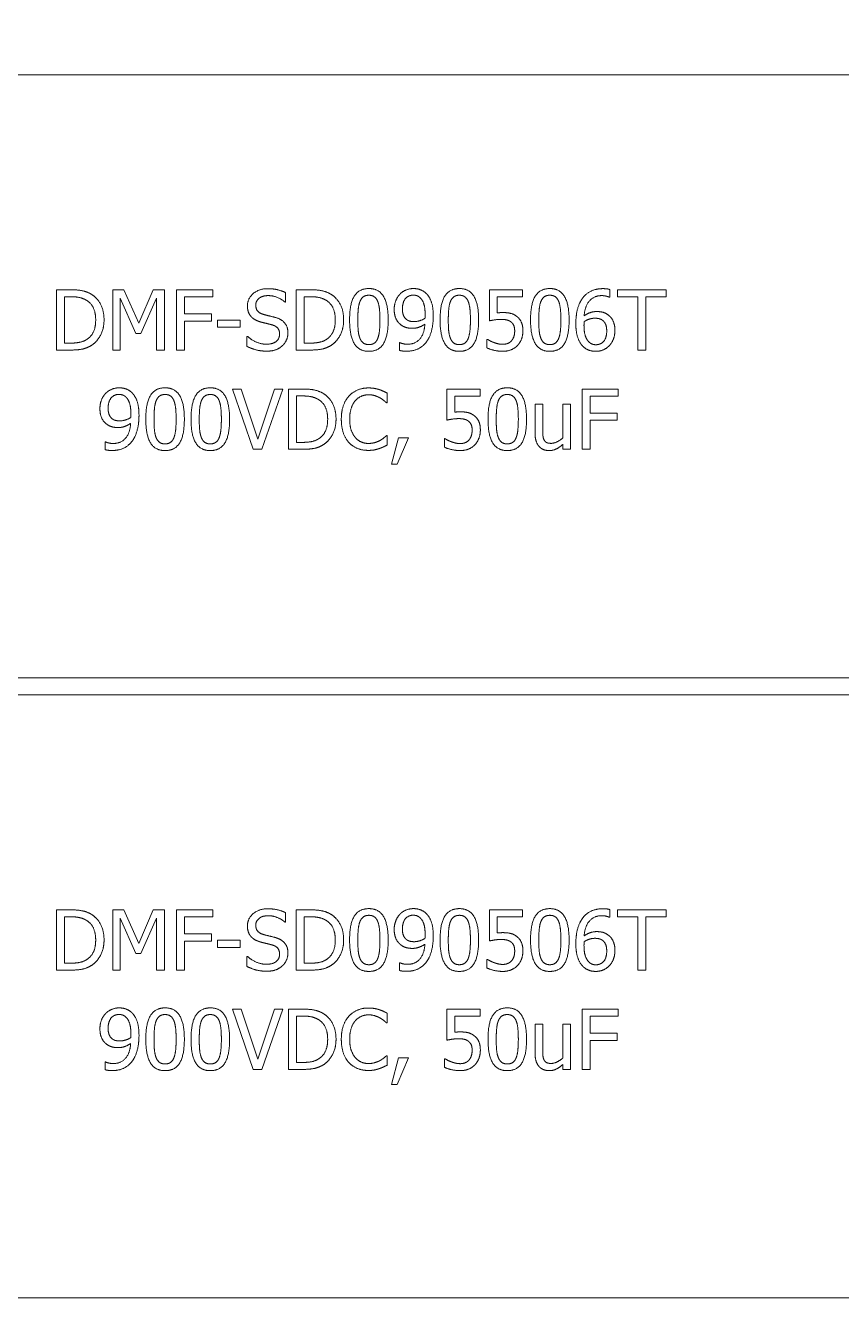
# Model space of a CAD drawing. Header units: millimetres. Extents: x 0 to 8410, y 0 to 5940.
# Drawn here: x 3382.9 to 3430.3, y 3984.4 to 4058.8 of the extents above; entities that cross this region are included whole.
import ezdxf

# ---------------------------------------------------------------- set-up
doc = ezdxf.new("R2010")
doc.units = ezdxf.units.MM
doc.header["$LTSCALE"] = 10
doc.layers.add('가시적인 것(ISO)', color=3, linetype='Continuous', lineweight=5, true_color=0x00ff00)
doc.layers.add('해치(ISO)', color=7, linetype='Continuous', lineweight=5)

msp = doc.modelspace()

# ---------------------------------------------------------------- hatches: boundary and pattern name
at = {"layer": '해치(ISO)'}
h = msp.add_hatch(dxfattribs=at)
h.set_pattern_fill('ANSI31', color=256, scale=254, angle=14.99998, style=0)
h.set_pattern_definition([(60, (0, 0), (-27.4963, 15.87501), [])])
edge = h.paths.add_edge_path()
edge.add_line((3209.291, 3686.734), (3249.291, 3686.734))
edge.add_line((3249.291, 3686.734), (3249.291, 3688.734))
edge.add_ellipse((3246.291, 3688.734), major_axis=(3, 0), ratio=1, start_angle=0, end_angle=90)
edge.add_line((3246.291, 3691.734), (3218.791, 3691.734))
edge.add_ellipse((3218.791, 3696.234), major_axis=(0, -4.5), ratio=1, start_angle=270, end_angle=360, ccw=False)
edge.add_line((3214.291, 3696.234), (3214.291, 3723.734))
edge.add_ellipse((3211.291, 3723.734), major_axis=(3, 0), ratio=1, start_angle=0, end_angle=90)
edge.add_line((3211.291, 3726.734), (3209.291, 3726.734))
edge.add_line((3209.291, 3726.734), (3209.291, 3686.734))
edge = h.paths.add_edge_path()
edge.add_ellipse((4495.191, 3696.234), major_axis=(4.5, 0), ratio=1, start_angle=270, end_angle=360)
edge.add_line((4499.691, 3696.234), (4499.691, 3723.734))
edge.add_ellipse((4502.691, 3723.734), major_axis=(0, 3), ratio=1, start_angle=0, end_angle=90, ccw=False)
edge.add_line((4502.691, 3726.734), (4504.691, 3726.734))
edge.add_line((4504.691, 3726.734), (4504.691, 3686.734))
edge.add_line((4504.691, 3686.734), (4464.691, 3686.734))
edge.add_line((4464.691, 3686.734), (4464.691, 3688.734))
edge.add_ellipse((4467.691, 3688.734), major_axis=(0, 3), ratio=1, start_angle=0, end_angle=90, ccw=False)
edge.add_line((4467.691, 3691.734), (4495.191, 3691.734))
edge = h.paths.add_edge_path()
edge.add_ellipse((3218.791, 4372.634), major_axis=(-4.5, 0), ratio=1, start_angle=270, end_angle=360)
edge.add_line((3214.291, 4372.634), (3214.291, 4345.134))
edge.add_ellipse((3211.291, 4345.134), major_axis=(0, -3), ratio=1, start_angle=0, end_angle=90, ccw=False)
edge.add_line((3211.291, 4342.134), (3209.291, 4342.134))
edge.add_line((3209.291, 4342.134), (3209.291, 4382.134))
edge.add_line((3209.291, 4382.134), (3249.291, 4382.134))
edge.add_line((3249.291, 4382.134), (3249.291, 4380.134))
edge.add_ellipse((3246.291, 4380.134), major_axis=(0, -3), ratio=1, start_angle=0, end_angle=90, ccw=False)
edge.add_line((3246.291, 4377.134), (3218.791, 4377.134))
edge = h.paths.add_edge_path()
edge.add_line((4467.691, 4377.134), (4495.191, 4377.134))
edge.add_ellipse((4495.191, 4372.634), major_axis=(0, 4.5), ratio=1, start_angle=270, end_angle=360, ccw=False)
edge.add_line((4499.691, 4372.634), (4499.691, 4345.134))
edge.add_ellipse((4502.691, 4345.134), major_axis=(-3, 0), ratio=1, start_angle=0, end_angle=90)
edge.add_line((4502.691, 4342.134), (4504.691, 4342.134))
edge.add_line((4504.691, 4342.134), (4504.691, 4382.134))
edge.add_line((4504.691, 4382.134), (4464.691, 4382.134))
edge.add_line((4464.691, 4382.134), (4464.691, 4380.134))
edge.add_ellipse((4467.691, 4380.134), major_axis=(-3, 0), ratio=1, start_angle=0, end_angle=90)

# ---------------------------------------------------------------- linework, layer by layer
at = {"layer": '가시적인 것(ISO)'}
for p, q in [((3431.241, 4055.934), (3373.741, 4055.934)), ((3384.722, 4043.456), (3385.519, 4043.456)), ((3384.722, 4039.956), (3384.722, 4043.456)), ((3385.542, 4043.053), (3385.187, 4043.053)), ((3385.187, 4043.053), (3385.187, 4040.359)), ((3387.987, 4043.456), (3388.622, 4043.456)), ((3387.987, 4039.956), (3387.987, 4043.456)), ((3388.42, 4042.971), (3388.42, 4039.956)), ((3389.325, 4040.92), (3388.42, 4042.971)), ((3388.622, 4043.456), (3389.495, 4041.508)), ((3389.495, 4041.508), (3390.341, 4043.456)), ((3390.522, 4042.971), (3389.609, 4040.92)), ((3390.341, 4043.456), (3390.987, 4043.456)), ((3390.522, 4039.956), (3390.522, 4042.971)), ((3390.987, 4043.456), (3390.987, 4039.956)), ((3391.696, 4043.456), (3393.79, 4043.456)), ((3391.696, 4039.956), (3391.696, 4043.456)), ((3392.162, 4043.042), (3392.162, 4042.055)), ((3393.79, 4043.042), (3392.162, 4043.042)), ((3393.79, 4043.456), (3393.79, 4043.042)), ((3398.024, 4043.292), (3398.024, 4042.736)), ((3398.634, 4043.456), (3399.431, 4043.456)), ((3398.634, 4039.956), (3398.634, 4043.456)), ((3399.454, 4043.053), (3399.099, 4043.053)), ((3399.099, 4043.053), (3399.099, 4040.359)), ((3409.86, 4043.456), (3411.78, 4043.456)), ((3409.86, 4041.652), (3409.86, 4043.456)), ((3410.311, 4043.045), (3410.311, 4042.112)), ((3411.78, 4043.045), (3410.311, 4043.045)), ((3411.78, 4043.456), (3411.78, 4043.045)), ((3416.84, 4043.022), (3416.82, 4043.022)), ((3416.84, 4043.473), (3416.84, 4043.022)), ((3417.3, 4043.456), (3420.113, 4043.456)), ((3417.3, 4043.042), (3417.3, 4043.456)), ((3418.474, 4043.042), (3417.3, 4043.042)), ((3418.474, 4039.956), (3418.474, 4043.042)), ((3418.939, 4043.042), (3418.939, 4039.956)), ((3420.113, 4043.042), (3418.939, 4043.042)), ((3420.113, 4043.456), (3420.113, 4043.042)), ((3398.024, 4042.736), (3397.99, 4042.736)), ((3392.162, 4042.055), (3393.722, 4042.055)), ((3392.162, 4041.641), (3392.162, 4039.956)), ((3393.722, 4041.641), (3392.162, 4041.641)), ((3393.722, 4042.055), (3393.722, 4041.641)), ((3394.065, 4041.7), (3395.389, 4041.7)), ((3394.065, 4041.275), (3394.065, 4041.7)), ((3395.389, 4041.7), (3395.389, 4041.275)), ((3389.609, 4040.92), (3389.325, 4040.92)), ((3395.389, 4041.275), (3394.065, 4041.275)), ((3395.781, 4040.75), (3395.815, 4040.75)), ((3395.781, 4040.166), (3395.781, 4040.75)), ((3409.715, 4040.577), (3409.749, 4040.577)), ((3409.715, 4040.081), (3409.715, 4040.577)), ((3385.527, 4039.956), (3384.722, 4039.956)), ((3385.187, 4040.359), (3385.542, 4040.359)), ((3388.42, 4039.956), (3387.987, 4039.956)), ((3390.987, 4039.956), (3390.522, 4039.956)), ((3392.162, 4039.956), (3391.696, 4039.956)), ((3399.44, 4039.956), (3398.634, 4039.956)), ((3399.099, 4040.359), (3399.454, 4040.359)), ((3404.633, 4040.387), (3404.655, 4040.387)), ((3404.633, 4039.936), (3404.633, 4040.387)), ((3418.939, 4039.956), (3418.474, 4039.956)), ((3394.944, 4037.693), (3395.443, 4037.693)), ((3396.149, 4034.193), (3394.944, 4037.693)), ((3395.443, 4037.693), (3396.413, 4034.786)), ((3396.413, 4034.786), (3397.383, 4037.693)), ((3397.857, 4037.693), (3396.651, 4034.193)), ((3397.383, 4037.693), (3397.857, 4037.693)), ((3398.192, 4037.693), (3398.989, 4037.693)), ((3398.192, 4034.193), (3398.192, 4037.693)), ((3407.39, 4037.693), (3409.31, 4037.693)), ((3407.39, 4035.89), (3407.39, 4037.693)), ((3409.31, 4037.693), (3409.31, 4037.282)), ((3415.243, 4037.693), (3417.337, 4037.693)), ((3415.243, 4034.193), (3415.243, 4037.693)), ((3417.337, 4037.693), (3417.337, 4037.279)), ((3399.011, 4037.291), (3398.657, 4037.291)), ((3398.657, 4037.291), (3398.657, 4034.596)), ((3403.912, 4036.899), (3403.875, 4036.899)), ((3403.912, 4037.461), (3403.912, 4036.899)), ((3407.841, 4037.282), (3407.841, 4036.349)), ((3409.31, 4037.282), (3407.841, 4037.282)), ((3415.709, 4037.279), (3415.709, 4036.292)), ((3417.337, 4037.279), (3415.709, 4037.279)), ((3412.506, 4036.82), (3412.949, 4036.82)), ((3412.506, 4035.115), (3412.506, 4036.82)), ((3412.949, 4036.82), (3412.949, 4035.322)), ((3414.126, 4036.82), (3414.568, 4036.82)), ((3414.126, 4034.857), (3414.126, 4036.82)), ((3414.568, 4036.82), (3414.568, 4034.193)), ((3415.709, 4036.292), (3417.269, 4036.292)), ((3417.269, 4036.292), (3417.269, 4035.878)), ((3415.709, 4035.878), (3415.709, 4034.193)), ((3417.269, 4035.878), (3415.709, 4035.878)), ((3387.547, 4034.625), (3387.57, 4034.625)), ((3387.547, 4034.174), (3387.547, 4034.625)), ((3403.878, 4034.988), (3403.912, 4034.988)), ((3403.912, 4034.988), (3403.912, 4034.432)), ((3404.165, 4033.323), (3404.579, 4034.863)), ((3405.166, 4034.863), (3404.508, 4033.323)), ((3404.579, 4034.863), (3405.166, 4034.863)), ((3407.245, 4034.815), (3407.279, 4034.815)), ((3407.245, 4034.318), (3407.245, 4034.815)), ((3396.651, 4034.193), (3396.149, 4034.193)), ((3398.997, 4034.193), (3398.192, 4034.193)), ((3398.657, 4034.596), (3399.011, 4034.596)), ((3414.126, 4034.193), (3414.126, 4034.483)), ((3414.568, 4034.193), (3414.126, 4034.193)), ((3415.709, 4034.193), (3415.243, 4034.193)), ((3404.508, 4033.323), (3404.165, 4033.323)), ((3373.741, 4020.934), (3431.241, 4020.934)), ((3431.241, 4019.934), (3373.741, 4019.934)), ((3384.722, 4007.456), (3385.519, 4007.456)), ((3384.722, 4003.956), (3384.722, 4007.456)), ((3387.987, 4007.456), (3388.622, 4007.456)), ((3387.987, 4003.956), (3387.987, 4007.456)), ((3388.622, 4007.456), (3389.495, 4005.508)), ((3389.495, 4005.508), (3390.341, 4007.456)), ((3390.341, 4007.456), (3390.987, 4007.456)), ((3390.987, 4007.456), (3390.987, 4003.956)), ((3391.696, 4007.456), (3393.79, 4007.456)), ((3391.696, 4003.956), (3391.696, 4007.456)), ((3393.79, 4007.456), (3393.79, 4007.042)), ((3398.024, 4007.292), (3398.024, 4006.736)), ((3398.634, 4007.456), (3399.431, 4007.456)), ((3398.634, 4003.956), (3398.634, 4007.456)), ((3409.86, 4007.456), (3411.78, 4007.456)), ((3409.86, 4005.652), (3409.86, 4007.456)), ((3411.78, 4007.456), (3411.78, 4007.045)), ((3416.84, 4007.473), (3416.84, 4007.022)), ((3417.3, 4007.456), (3420.113, 4007.456)), ((3417.3, 4007.042), (3417.3, 4007.456)), ((3420.113, 4007.456), (3420.113, 4007.042)), ((3385.542, 4007.053), (3385.187, 4007.053)), ((3385.187, 4007.053), (3385.187, 4004.359)), ((3388.42, 4006.971), (3388.42, 4003.956)), ((3389.325, 4004.92), (3388.42, 4006.971)), ((3390.522, 4006.971), (3389.609, 4004.92)), ((3390.522, 4003.956), (3390.522, 4006.971)), ((3392.162, 4007.042), (3392.162, 4006.055)), ((3393.79, 4007.042), (3392.162, 4007.042)), ((3398.024, 4006.736), (3397.99, 4006.736)), ((3399.454, 4007.053), (3399.099, 4007.053)), ((3399.099, 4007.053), (3399.099, 4004.359)), ((3410.311, 4007.045), (3410.311, 4006.112)), ((3411.78, 4007.045), (3410.311, 4007.045)), ((3416.84, 4007.022), (3416.82, 4007.022)), ((3418.474, 4007.042), (3417.3, 4007.042)), ((3418.474, 4003.956), (3418.474, 4007.042)), ((3418.939, 4007.042), (3418.939, 4003.956)), ((3420.113, 4007.042), (3418.939, 4007.042)), ((3392.162, 4006.055), (3393.722, 4006.055)), ((3392.162, 4005.641), (3392.162, 4003.956)), ((3393.722, 4005.641), (3392.162, 4005.641)), ((3393.722, 4006.055), (3393.722, 4005.641)), ((3394.065, 4005.7), (3395.389, 4005.7)), ((3394.065, 4005.275), (3394.065, 4005.7)), ((3395.389, 4005.7), (3395.389, 4005.275)), ((3389.609, 4004.92), (3389.325, 4004.92)), ((3395.389, 4005.275), (3394.065, 4005.275)), ((3385.187, 4004.359), (3385.542, 4004.359)), ((3395.781, 4004.75), (3395.815, 4004.75)), ((3395.781, 4004.166), (3395.781, 4004.75)), ((3399.099, 4004.359), (3399.454, 4004.359)), ((3404.633, 4004.387), (3404.655, 4004.387)), ((3404.633, 4003.936), (3404.633, 4004.387)), ((3409.715, 4004.577), (3409.749, 4004.577)), ((3409.715, 4004.081), (3409.715, 4004.577)), ((3385.527, 4003.956), (3384.722, 4003.956)), ((3388.42, 4003.956), (3387.987, 4003.956)), ((3390.987, 4003.956), (3390.522, 4003.956)), ((3392.162, 4003.956), (3391.696, 4003.956)), ((3399.44, 4003.956), (3398.634, 4003.956)), ((3418.939, 4003.956), (3418.474, 4003.956)), ((3394.944, 4001.693), (3395.443, 4001.693)), ((3396.149, 3998.193), (3394.944, 4001.693)), ((3395.443, 4001.693), (3396.413, 3998.786)), ((3396.413, 3998.786), (3397.383, 4001.693)), ((3397.857, 4001.693), (3396.651, 3998.193)), ((3397.383, 4001.693), (3397.857, 4001.693)), ((3398.192, 4001.693), (3398.989, 4001.693)), ((3398.192, 3998.193), (3398.192, 4001.693)), ((3399.011, 4001.291), (3398.657, 4001.291)), ((3398.657, 4001.291), (3398.657, 3998.596)), ((3403.912, 4001.461), (3403.912, 4000.899)), ((3407.39, 4001.693), (3409.31, 4001.693)), ((3407.39, 3999.89), (3407.39, 4001.693)), ((3407.841, 4001.282), (3407.841, 4000.349)), ((3409.31, 4001.282), (3407.841, 4001.282)), ((3409.31, 4001.693), (3409.31, 4001.282)), ((3415.243, 4001.693), (3417.337, 4001.693)), ((3415.243, 3998.193), (3415.243, 4001.693)), ((3415.709, 4001.279), (3415.709, 4000.292)), ((3417.337, 4001.279), (3415.709, 4001.279)), ((3417.337, 4001.693), (3417.337, 4001.279)), ((3403.912, 4000.899), (3403.875, 4000.899)), ((3412.506, 4000.82), (3412.949, 4000.82)), ((3412.506, 3999.115), (3412.506, 4000.82)), ((3412.949, 4000.82), (3412.949, 3999.322)), ((3414.126, 4000.82), (3414.568, 4000.82)), ((3414.126, 3998.857), (3414.126, 4000.82)), ((3414.568, 4000.82), (3414.568, 3998.193)), ((3415.709, 4000.292), (3417.269, 4000.292)), ((3415.709, 3999.878), (3415.709, 3998.193)), ((3417.269, 3999.878), (3415.709, 3999.878)), ((3417.269, 4000.292), (3417.269, 3999.878)), ((3403.878, 3998.988), (3403.912, 3998.988)), ((3403.912, 3998.988), (3403.912, 3998.432)), ((3387.547, 3998.625), (3387.57, 3998.625)), ((3387.547, 3998.174), (3387.547, 3998.625)), ((3396.651, 3998.193), (3396.149, 3998.193)), ((3398.997, 3998.193), (3398.192, 3998.193)), ((3398.657, 3998.596), (3399.011, 3998.596)), ((3404.165, 3997.323), (3404.579, 3998.863)), ((3405.166, 3998.863), (3404.508, 3997.323)), ((3404.579, 3998.863), (3405.166, 3998.863)), ((3407.245, 3998.815), (3407.279, 3998.815)), ((3407.245, 3998.318), (3407.245, 3998.815)), ((3414.126, 3998.193), (3414.126, 3998.483)), ((3414.568, 3998.193), (3414.126, 3998.193)), ((3415.709, 3998.193), (3415.243, 3998.193)), ((3404.508, 3997.323), (3404.165, 3997.323)), ((3373.741, 3984.934), (3431.241, 3984.934))]:
    msp.add_line(p, q, dxfattribs=at)
for points in [[(3385.519, 4043.456), (3386.012, 4043.456), (3386.574, 4043.309), (3386.773, 4043.178)], [(3386.466, 4042.843), (3386.279, 4042.954), (3385.856, 4043.053), (3385.542, 4043.053)], [(3386.997, 4041.709), (3386.997, 4042.112), (3386.73, 4042.682), (3386.466, 4042.843)], [(3386.773, 4043.178), (3387.11, 4042.954), (3387.482, 4042.214), (3387.482, 4041.703)], [(3395.806, 4042.517), (3395.806, 4042.943), (3396.47, 4043.518), (3396.983, 4043.518)], [(3397.014, 4043.116), (3396.691, 4043.116), (3396.291, 4042.812), (3396.291, 4042.565)], [(3396.983, 4043.518), (3397.278, 4043.518), (3397.8, 4043.402), (3398.024, 4043.292)], [(3397.99, 4042.736), (3397.823, 4042.889), (3397.301, 4043.116), (3397.014, 4043.116)], [(3399.431, 4043.456), (3399.925, 4043.456), (3400.486, 4043.309), (3400.685, 4043.178)], [(3400.378, 4042.843), (3400.191, 4042.954), (3399.769, 4043.053), (3399.454, 4043.053)], [(3400.909, 4041.709), (3400.909, 4042.112), (3400.642, 4042.682), (3400.378, 4042.843)], [(3400.685, 4043.178), (3401.022, 4042.954), (3401.394, 4042.214), (3401.394, 4041.703)], [(3401.74, 4041.703), (3401.74, 4042.651), (3402.287, 4043.527), (3402.86, 4043.527)], [(3402.86, 4043.138), (3402.664, 4043.138), (3402.412, 4042.954), (3402.338, 4042.77)], [(3402.86, 4043.527), (3403.436, 4043.527), (3403.978, 4042.619), (3403.978, 4041.706)], [(3403.373, 4042.775), (3403.303, 4042.954), (3403.056, 4043.138), (3402.86, 4043.138)], [(3404.329, 4042.319), (3404.329, 4042.588), (3404.505, 4043.036), (3404.658, 4043.198)], [(3404.658, 4043.198), (3404.803, 4043.354), (3405.226, 4043.527), (3405.441, 4043.527)], [(3405.438, 4043.144), (3405.149, 4043.144), (3404.806, 4042.73), (3404.806, 4042.339)], [(3405.878, 4042.946), (3405.776, 4043.059), (3405.563, 4043.144), (3405.438, 4043.144)], [(3405.441, 4043.527), (3405.682, 4043.527), (3406.074, 4043.365), (3406.218, 4043.212)], [(3406.125, 4042.021), (3406.125, 4042.375), (3405.994, 4042.824), (3405.878, 4042.946)], [(3406.218, 4043.212), (3406.4, 4043.019), (3406.598, 4042.395), (3406.598, 4041.916)], [(3406.993, 4041.703), (3406.993, 4042.651), (3407.54, 4043.527), (3408.113, 4043.527)], [(3408.113, 4043.138), (3407.917, 4043.138), (3407.665, 4042.954), (3407.591, 4042.77)], [(3408.113, 4043.527), (3408.689, 4043.527), (3409.23, 4042.619), (3409.23, 4041.706)], [(3408.626, 4042.775), (3408.555, 4042.954), (3408.309, 4043.138), (3408.113, 4043.138)], [(3412.245, 4041.703), (3412.245, 4042.651), (3412.793, 4043.527), (3413.366, 4043.527)], [(3413.366, 4043.138), (3413.17, 4043.138), (3412.918, 4042.954), (3412.844, 4042.77)], [(3413.366, 4043.527), (3413.942, 4043.527), (3414.483, 4042.619), (3414.483, 4041.706)], [(3413.879, 4042.775), (3413.808, 4042.954), (3413.561, 4043.138), (3413.366, 4043.138)], [(3414.875, 4041.493), (3414.875, 4041.95), (3415.062, 4042.685), (3415.258, 4042.957)], [(3415.258, 4042.957), (3415.448, 4043.224), (3416.049, 4043.521), (3416.443, 4043.521)], [(3416.381, 4043.116), (3415.944, 4043.116), (3415.408, 4042.526), (3415.357, 4041.947)], [(3416.82, 4043.022), (3416.755, 4043.056), (3416.517, 4043.116), (3416.381, 4043.116)], [(3416.443, 4043.521), (3416.559, 4043.521), (3416.764, 4043.499), (3416.84, 4043.473)], [(3396.033, 4041.885), (3395.925, 4042.001), (3395.806, 4042.313), (3395.806, 4042.517)], [(3396.291, 4042.565), (3396.291, 4042.344), (3396.527, 4042.08), (3396.748, 4042.021)], [(3402.338, 4042.77), (3402.267, 4042.591), (3402.216, 4042.046), (3402.216, 4041.703)], [(3403.501, 4041.706), (3403.501, 4042.066), (3403.444, 4042.597), (3403.373, 4042.775)], [(3404.709, 4041.425), (3404.522, 4041.57), (3404.329, 4042.01), (3404.329, 4042.319)], [(3404.806, 4042.339), (3404.806, 4042.117), (3404.919, 4041.831), (3405.044, 4041.729)], [(3407.591, 4042.77), (3407.52, 4042.591), (3407.469, 4042.046), (3407.469, 4041.703)], [(3408.754, 4041.706), (3408.754, 4042.066), (3408.697, 4042.597), (3408.626, 4042.775)], [(3410.311, 4042.112), (3410.396, 4042.123), (3410.561, 4042.132), (3410.629, 4042.132)], [(3410.629, 4042.132), (3410.898, 4042.132), (3411.27, 4042.044), (3411.44, 4041.913)], [(3412.844, 4042.77), (3412.773, 4042.591), (3412.722, 4042.046), (3412.722, 4041.703)], [(3414.007, 4041.706), (3414.007, 4042.066), (3413.95, 4042.597), (3413.879, 4042.775)], [(3415.357, 4041.947), (3415.524, 4042.063), (3415.876, 4042.191), (3416.086, 4042.191)], [(3416.086, 4042.191), (3416.29, 4042.191), (3416.596, 4042.109), (3416.764, 4041.984)], [(3386.509, 4040.591), (3386.753, 4040.756), (3386.997, 4041.3), (3386.997, 4041.709)], [(3387.482, 4041.703), (3387.482, 4041.224), (3387.093, 4040.452), (3386.767, 4040.237)], [(3396.612, 4041.576), (3396.43, 4041.624), (3396.144, 4041.768), (3396.033, 4041.885)], [(3397.244, 4041.417), (3397.083, 4041.462), (3396.813, 4041.525), (3396.612, 4041.576)], [(3396.748, 4042.021), (3396.895, 4041.981), (3397.324, 4041.879), (3397.465, 4041.837)], [(3397.675, 4040.881), (3397.675, 4041.091), (3397.468, 4041.352), (3397.244, 4041.417)], [(3397.465, 4041.837), (3397.826, 4041.726), (3398.16, 4041.281), (3398.16, 4040.954)], [(3400.421, 4040.591), (3400.665, 4040.756), (3400.909, 4041.3), (3400.909, 4041.709)], [(3401.394, 4041.703), (3401.394, 4041.224), (3401.005, 4040.452), (3400.679, 4040.237)], [(3402.86, 4039.882), (3402.281, 4039.882), (3401.74, 4040.781), (3401.74, 4041.703)], [(3402.216, 4041.703), (3402.216, 4041.335), (3402.262, 4040.841), (3402.335, 4040.648)], [(3403.978, 4041.706), (3403.978, 4040.764), (3403.43, 4039.882), (3402.86, 4039.882)], [(3403.376, 4040.64), (3403.444, 4040.813), (3403.501, 4041.346), (3403.501, 4041.706)], [(3405.384, 4041.218), (3405.192, 4041.218), (3404.871, 4041.303), (3404.709, 4041.425)], [(3405.044, 4041.729), (3405.135, 4041.655), (3405.359, 4041.607), (3405.489, 4041.607)], [(3405.092, 4040.294), (3405.552, 4040.294), (3406.076, 4040.901), (3406.113, 4041.462)], [(3406.113, 4041.462), (3405.926, 4041.335), (3405.586, 4041.218), (3405.384, 4041.218)], [(3405.489, 4041.607), (3405.64, 4041.607), (3405.986, 4041.712), (3406.116, 4041.8)], [(3406.116, 4041.8), (3406.119, 4041.834), (3406.125, 4041.95), (3406.125, 4042.021)], [(3406.598, 4041.916), (3406.598, 4041.482), (3406.403, 4040.705), (3406.213, 4040.447)], [(3408.113, 4039.882), (3407.534, 4039.882), (3406.993, 4040.781), (3406.993, 4041.703)], [(3407.469, 4041.703), (3407.469, 4041.335), (3407.514, 4040.841), (3407.588, 4040.648)], [(3409.23, 4041.706), (3409.23, 4040.764), (3408.683, 4039.882), (3408.113, 4039.882)], [(3408.629, 4040.64), (3408.697, 4040.813), (3408.754, 4041.346), (3408.754, 4041.706)], [(3410.552, 4041.737), (3410.359, 4041.737), (3409.976, 4041.678), (3409.86, 4041.652)], [(3411.125, 4041.576), (3411.026, 4041.664), (3410.731, 4041.737), (3410.552, 4041.737)], [(3411.324, 4041.071), (3411.324, 4041.258), (3411.222, 4041.496), (3411.125, 4041.576)], [(3411.44, 4041.913), (3411.613, 4041.783), (3411.8, 4041.386), (3411.8, 4041.068)], [(3413.366, 4039.882), (3412.787, 4039.882), (3412.245, 4040.781), (3412.245, 4041.703)], [(3412.722, 4041.703), (3412.722, 4041.335), (3412.767, 4040.841), (3412.841, 4040.648)], [(3414.483, 4041.706), (3414.483, 4040.764), (3413.936, 4039.882), (3413.366, 4039.882)], [(3413.882, 4040.64), (3413.95, 4040.813), (3414.007, 4041.346), (3414.007, 4041.706)], [(3415.26, 4040.2), (3415.079, 4040.39), (3414.875, 4041.028), (3414.875, 4041.493)], [(3415.357, 4041.61), (3415.354, 4041.559), (3415.348, 4041.462), (3415.348, 4041.388)], [(3415.348, 4041.388), (3415.348, 4041.025), (3415.49, 4040.58), (3415.598, 4040.464)], [(3415.981, 4041.803), (3415.816, 4041.803), (3415.507, 4041.703), (3415.357, 4041.61)], [(3416.429, 4041.681), (3416.335, 4041.754), (3416.103, 4041.803), (3415.981, 4041.803)], [(3416.667, 4041.071), (3416.667, 4041.286), (3416.554, 4041.578), (3416.429, 4041.681)], [(3416.764, 4041.984), (3416.957, 4041.839), (3417.144, 4041.391), (3417.144, 4041.091)], [(3385.542, 4040.359), (3385.851, 4040.359), (3386.319, 4040.458), (3386.509, 4040.591)], [(3395.815, 4040.75), (3396.044, 4040.535), (3396.626, 4040.296), (3396.895, 4040.296)], [(3396.895, 4040.296), (3397.281, 4040.296), (3397.675, 4040.617), (3397.675, 4040.881)], [(3398.16, 4040.954), (3398.16, 4040.747), (3397.993, 4040.35), (3397.843, 4040.211)], [(3399.454, 4040.359), (3399.763, 4040.359), (3400.231, 4040.458), (3400.421, 4040.591)], [(3402.335, 4040.648), (3402.403, 4040.467), (3402.656, 4040.271), (3402.86, 4040.271)], [(3402.86, 4040.271), (3403.053, 4040.271), (3403.305, 4040.455), (3403.376, 4040.64)], [(3407.588, 4040.648), (3407.656, 4040.467), (3407.909, 4040.271), (3408.113, 4040.271)], [(3408.113, 4040.271), (3408.306, 4040.271), (3408.558, 4040.455), (3408.629, 4040.64)], [(3409.749, 4040.577), (3409.803, 4040.538), (3410.005, 4040.435), (3410.127, 4040.39)], [(3411.145, 4040.501), (3411.233, 4040.606), (3411.324, 4040.884), (3411.324, 4041.071)], [(3411.8, 4041.068), (3411.8, 4040.815), (3411.638, 4040.384), (3411.491, 4040.226)], [(3412.841, 4040.648), (3412.909, 4040.467), (3413.162, 4040.271), (3413.366, 4040.271)], [(3413.366, 4040.271), (3413.559, 4040.271), (3413.811, 4040.455), (3413.882, 4040.64)], [(3416.035, 4040.265), (3416.318, 4040.265), (3416.667, 4040.668), (3416.667, 4041.071)], [(3417.144, 4041.091), (3417.144, 4040.821), (3416.965, 4040.365), (3416.815, 4040.211)], [(3386.767, 4040.237), (3386.5, 4040.07), (3385.953, 4039.956), (3385.527, 4039.956)], [(3396.929, 4039.894), (3396.549, 4039.894), (3396.016, 4040.053), (3395.781, 4040.166)], [(3397.843, 4040.211), (3397.675, 4040.058), (3397.25, 4039.894), (3396.929, 4039.894)], [(3400.679, 4040.237), (3400.412, 4040.07), (3399.865, 4039.956), (3399.44, 4039.956)], [(3405.03, 4039.888), (3404.936, 4039.888), (3404.724, 4039.908), (3404.633, 4039.936)], [(3404.655, 4040.387), (3404.715, 4040.353), (3404.965, 4040.294), (3405.092, 4040.294)], [(3406.213, 4040.447), (3406.011, 4040.174), (3405.444, 4039.888), (3405.03, 4039.888)], [(3410.632, 4039.882), (3410.382, 4039.882), (3409.894, 4039.993), (3409.715, 4040.081)], [(3410.127, 4040.39), (3410.266, 4040.342), (3410.495, 4040.288), (3410.64, 4040.288)], [(3411.491, 4040.226), (3411.343, 4040.067), (3410.904, 4039.882), (3410.632, 4039.882)], [(3410.64, 4040.288), (3410.782, 4040.288), (3411.049, 4040.39), (3411.145, 4040.501)], [(3416.032, 4039.882), (3415.796, 4039.882), (3415.408, 4040.041), (3415.26, 4040.2)], [(3415.598, 4040.464), (3415.697, 4040.353), (3415.913, 4040.265), (3416.035, 4040.265)], [(3416.815, 4040.211), (3416.659, 4040.05), (3416.267, 4039.882), (3416.032, 4039.882)], [(3387.572, 4037.435), (3387.717, 4037.591), (3388.14, 4037.764), (3388.355, 4037.764)], [(3388.355, 4037.764), (3388.596, 4037.764), (3388.988, 4037.603), (3389.132, 4037.45)], [(3389.907, 4035.941), (3389.907, 4036.888), (3390.454, 4037.764), (3391.027, 4037.764)], [(3391.027, 4037.764), (3391.603, 4037.764), (3392.145, 4036.857), (3392.145, 4035.943)], [(3392.533, 4035.941), (3392.533, 4036.888), (3393.081, 4037.764), (3393.653, 4037.764)], [(3393.653, 4037.764), (3394.229, 4037.764), (3394.771, 4036.857), (3394.771, 4035.943)], [(3398.989, 4037.693), (3399.482, 4037.693), (3400.044, 4037.546), (3400.242, 4037.415)], [(3401.694, 4037.274), (3401.904, 4037.509), (3402.477, 4037.756), (3402.832, 4037.756)], [(3402.832, 4037.756), (3403.008, 4037.756), (3403.317, 4037.705), (3403.447, 4037.665)], [(3403.447, 4037.665), (3403.561, 4037.628), (3403.796, 4037.523), (3403.912, 4037.461)], [(3409.775, 4035.941), (3409.775, 4036.888), (3410.322, 4037.764), (3410.895, 4037.764)], [(3410.895, 4037.764), (3411.471, 4037.764), (3412.013, 4036.857), (3412.013, 4035.943)], [(3387.243, 4036.556), (3387.243, 4036.826), (3387.419, 4037.274), (3387.572, 4037.435)], [(3388.352, 4037.381), (3388.063, 4037.381), (3387.72, 4036.967), (3387.72, 4036.576)], [(3388.792, 4037.183), (3388.69, 4037.296), (3388.477, 4037.381), (3388.352, 4037.381)], [(3389.039, 4036.258), (3389.039, 4036.613), (3388.908, 4037.061), (3388.792, 4037.183)], [(3389.132, 4037.45), (3389.314, 4037.257), (3389.512, 4036.633), (3389.512, 4036.153)], [(3390.505, 4037.007), (3390.434, 4036.828), (3390.383, 4036.284), (3390.383, 4035.941)], [(3391.027, 4037.376), (3390.831, 4037.376), (3390.579, 4037.191), (3390.505, 4037.007)], [(3391.54, 4037.013), (3391.469, 4037.191), (3391.223, 4037.376), (3391.027, 4037.376)], [(3391.668, 4035.943), (3391.668, 4036.304), (3391.611, 4036.834), (3391.54, 4037.013)], [(3393.132, 4037.007), (3393.061, 4036.828), (3393.01, 4036.284), (3393.01, 4035.941)], [(3393.653, 4037.376), (3393.458, 4037.376), (3393.205, 4037.191), (3393.132, 4037.007)], [(3394.167, 4037.013), (3394.096, 4037.191), (3393.849, 4037.376), (3393.653, 4037.376)], [(3394.294, 4035.943), (3394.294, 4036.304), (3394.238, 4036.834), (3394.167, 4037.013)], [(3399.936, 4037.081), (3399.749, 4037.191), (3399.326, 4037.291), (3399.011, 4037.291)], [(3400.466, 4035.946), (3400.466, 4036.349), (3400.2, 4036.919), (3399.936, 4037.081)], [(3400.242, 4037.415), (3400.58, 4037.191), (3400.951, 4036.451), (3400.951, 4035.941)], [(3401.258, 4035.941), (3401.258, 4036.38), (3401.482, 4037.033), (3401.694, 4037.274)], [(3402.055, 4036.999), (3401.907, 4036.82), (3401.743, 4036.278), (3401.743, 4035.941)], [(3402.829, 4037.359), (3402.605, 4037.359), (3402.205, 4037.174), (3402.055, 4036.999)], [(3403.481, 4037.191), (3403.348, 4037.265), (3403.033, 4037.359), (3402.829, 4037.359)], [(3403.875, 4036.899), (3403.813, 4036.956), (3403.62, 4037.115), (3403.481, 4037.191)], [(3410.373, 4037.007), (3410.303, 4036.828), (3410.252, 4036.284), (3410.252, 4035.941)], [(3410.895, 4037.376), (3410.7, 4037.376), (3410.447, 4037.191), (3410.373, 4037.007)], [(3411.409, 4037.013), (3411.338, 4037.191), (3411.091, 4037.376), (3410.895, 4037.376)], [(3411.536, 4035.943), (3411.536, 4036.304), (3411.48, 4036.834), (3411.409, 4037.013)], [(3387.623, 4035.663), (3387.436, 4035.807), (3387.243, 4036.247), (3387.243, 4036.556)], [(3387.72, 4036.576), (3387.72, 4036.355), (3387.833, 4036.068), (3387.958, 4035.966)], [(3389.03, 4036.037), (3389.033, 4036.071), (3389.039, 4036.187), (3389.039, 4036.258)], [(3389.512, 4036.153), (3389.512, 4035.719), (3389.317, 4034.942), (3389.127, 4034.684)], [(3407.841, 4036.349), (3407.926, 4036.36), (3408.09, 4036.369), (3408.158, 4036.369)], [(3408.158, 4036.369), (3408.428, 4036.369), (3408.799, 4036.281), (3408.969, 4036.15)], [(3408.969, 4036.15), (3409.143, 4036.02), (3409.33, 4035.623), (3409.33, 4035.305)], [(3388.299, 4035.456), (3388.106, 4035.456), (3387.785, 4035.541), (3387.623, 4035.663)], [(3387.958, 4035.966), (3388.049, 4035.892), (3388.273, 4035.844), (3388.403, 4035.844)], [(3388.006, 4034.531), (3388.466, 4034.531), (3388.991, 4035.138), (3389.027, 4035.7)], [(3389.027, 4035.7), (3388.84, 4035.572), (3388.5, 4035.456), (3388.299, 4035.456)], [(3388.403, 4035.844), (3388.554, 4035.844), (3388.9, 4035.949), (3389.03, 4036.037)], [(3391.027, 4034.12), (3390.448, 4034.12), (3389.907, 4035.019), (3389.907, 4035.941)], [(3390.383, 4035.941), (3390.383, 4035.572), (3390.429, 4035.078), (3390.502, 4034.885)], [(3392.145, 4035.943), (3392.145, 4035.002), (3391.597, 4034.12), (3391.027, 4034.12)], [(3391.543, 4034.877), (3391.611, 4035.05), (3391.668, 4035.583), (3391.668, 4035.943)], [(3393.653, 4034.12), (3393.075, 4034.12), (3392.533, 4035.019), (3392.533, 4035.941)], [(3393.01, 4035.941), (3393.01, 4035.572), (3393.055, 4035.078), (3393.129, 4034.885)], [(3394.771, 4035.943), (3394.771, 4035.002), (3394.224, 4034.12), (3393.653, 4034.12)], [(3394.17, 4034.877), (3394.238, 4035.05), (3394.294, 4035.583), (3394.294, 4035.943)], [(3399.978, 4034.829), (3400.222, 4034.993), (3400.466, 4035.538), (3400.466, 4035.946)], [(3400.951, 4035.941), (3400.951, 4035.461), (3400.563, 4034.69), (3400.237, 4034.474)], [(3401.697, 4034.591), (3401.487, 4034.817), (3401.258, 4035.498), (3401.258, 4035.941)], [(3401.743, 4035.941), (3401.743, 4035.58), (3401.916, 4035.061), (3402.066, 4034.883)], [(3408.082, 4035.975), (3407.889, 4035.975), (3407.506, 4035.915), (3407.39, 4035.89)], [(3408.655, 4035.813), (3408.555, 4035.901), (3408.26, 4035.975), (3408.082, 4035.975)], [(3408.853, 4035.308), (3408.853, 4035.495), (3408.751, 4035.734), (3408.655, 4035.813)], [(3410.895, 4034.12), (3410.317, 4034.12), (3409.775, 4035.019), (3409.775, 4035.941)], [(3410.252, 4035.941), (3410.252, 4035.572), (3410.297, 4035.078), (3410.371, 4034.885)], [(3412.013, 4035.943), (3412.013, 4035.002), (3411.465, 4034.12), (3410.895, 4034.12)], [(3411.412, 4034.877), (3411.48, 4035.05), (3411.536, 4035.583), (3411.536, 4035.943)], [(3387.57, 4034.625), (3387.629, 4034.591), (3387.879, 4034.531), (3388.006, 4034.531)], [(3389.127, 4034.684), (3388.925, 4034.412), (3388.358, 4034.125), (3387.944, 4034.125)], [(3390.502, 4034.885), (3390.57, 4034.704), (3390.823, 4034.508), (3391.027, 4034.508)], [(3391.027, 4034.508), (3391.22, 4034.508), (3391.472, 4034.693), (3391.543, 4034.877)], [(3393.129, 4034.885), (3393.197, 4034.704), (3393.449, 4034.508), (3393.653, 4034.508)], [(3393.653, 4034.508), (3393.846, 4034.508), (3394.099, 4034.693), (3394.17, 4034.877)], [(3399.011, 4034.596), (3399.32, 4034.596), (3399.788, 4034.695), (3399.978, 4034.829)], [(3402.066, 4034.883), (3402.213, 4034.71), (3402.608, 4034.534), (3402.829, 4034.534)], [(3402.829, 4034.534), (3403.03, 4034.534), (3403.373, 4034.633), (3403.507, 4034.707)], [(3403.507, 4034.707), (3403.634, 4034.781), (3403.824, 4034.934), (3403.878, 4034.988)], [(3407.279, 4034.815), (3407.333, 4034.775), (3407.534, 4034.673), (3407.656, 4034.627)], [(3407.656, 4034.627), (3407.795, 4034.579), (3408.025, 4034.525), (3408.17, 4034.525)], [(3408.17, 4034.525), (3408.311, 4034.525), (3408.578, 4034.627), (3408.675, 4034.738)], [(3408.675, 4034.738), (3408.762, 4034.843), (3408.853, 4035.121), (3408.853, 4035.308)], [(3409.33, 4035.305), (3409.33, 4035.053), (3409.168, 4034.622), (3409.021, 4034.463)], [(3410.371, 4034.885), (3410.439, 4034.704), (3410.691, 4034.508), (3410.895, 4034.508)], [(3410.895, 4034.508), (3411.088, 4034.508), (3411.341, 4034.693), (3411.412, 4034.877)], [(3412.745, 4034.355), (3412.631, 4034.477), (3412.506, 4034.849), (3412.506, 4035.115)], [(3412.949, 4035.322), (3412.949, 4035.112), (3412.98, 4034.837), (3413.034, 4034.735)], [(3413.034, 4034.735), (3413.088, 4034.633), (3413.272, 4034.539), (3413.445, 4034.539)], [(3413.445, 4034.539), (3413.607, 4034.539), (3413.973, 4034.724), (3414.126, 4034.857)], [(3387.944, 4034.125), (3387.85, 4034.125), (3387.638, 4034.145), (3387.547, 4034.174)], [(3400.237, 4034.474), (3399.97, 4034.307), (3399.422, 4034.193), (3398.997, 4034.193)], [(3402.823, 4034.131), (3402.483, 4034.131), (3401.907, 4034.361), (3401.697, 4034.591)], [(3403.447, 4034.233), (3403.294, 4034.182), (3403.033, 4034.131), (3402.823, 4034.131)], [(3403.912, 4034.432), (3403.796, 4034.378), (3403.592, 4034.279), (3403.447, 4034.233)], [(3408.161, 4034.12), (3407.912, 4034.12), (3407.424, 4034.23), (3407.245, 4034.318)], [(3409.021, 4034.463), (3408.873, 4034.304), (3408.433, 4034.12), (3408.161, 4034.12)], [(3413.329, 4034.12), (3413.159, 4034.12), (3412.855, 4034.233), (3412.745, 4034.355)], [(3414.126, 4034.483), (3413.922, 4034.304), (3413.556, 4034.12), (3413.329, 4034.12)], [(3385.519, 4007.456), (3386.012, 4007.456), (3386.574, 4007.309), (3386.773, 4007.178)], [(3386.773, 4007.178), (3387.11, 4006.954), (3387.482, 4006.214), (3387.482, 4005.703)], [(3395.806, 4006.517), (3395.806, 4006.943), (3396.47, 4007.518), (3396.983, 4007.518)], [(3397.014, 4007.116), (3396.691, 4007.116), (3396.291, 4006.812), (3396.291, 4006.565)], [(3396.983, 4007.518), (3397.278, 4007.518), (3397.8, 4007.402), (3398.024, 4007.292)], [(3397.99, 4006.736), (3397.823, 4006.889), (3397.301, 4007.116), (3397.014, 4007.116)], [(3399.431, 4007.456), (3399.925, 4007.456), (3400.486, 4007.309), (3400.685, 4007.178)], [(3400.685, 4007.178), (3401.022, 4006.954), (3401.394, 4006.214), (3401.394, 4005.703)], [(3401.74, 4005.703), (3401.74, 4006.651), (3402.287, 4007.527), (3402.86, 4007.527)], [(3402.86, 4007.138), (3402.664, 4007.138), (3402.412, 4006.954), (3402.338, 4006.77)], [(3402.86, 4007.527), (3403.436, 4007.527), (3403.978, 4006.619), (3403.978, 4005.706)], [(3403.373, 4006.775), (3403.303, 4006.954), (3403.056, 4007.138), (3402.86, 4007.138)], [(3404.329, 4006.319), (3404.329, 4006.588), (3404.505, 4007.036), (3404.658, 4007.198)], [(3404.658, 4007.198), (3404.803, 4007.354), (3405.226, 4007.527), (3405.441, 4007.527)], [(3405.438, 4007.144), (3405.149, 4007.144), (3404.806, 4006.73), (3404.806, 4006.339)], [(3405.878, 4006.946), (3405.776, 4007.059), (3405.563, 4007.144), (3405.438, 4007.144)], [(3405.441, 4007.527), (3405.682, 4007.527), (3406.074, 4007.365), (3406.218, 4007.212)], [(3406.218, 4007.212), (3406.4, 4007.019), (3406.598, 4006.395), (3406.598, 4005.916)], [(3406.993, 4005.703), (3406.993, 4006.651), (3407.54, 4007.527), (3408.113, 4007.527)], [(3408.113, 4007.138), (3407.917, 4007.138), (3407.665, 4006.954), (3407.591, 4006.77)], [(3408.113, 4007.527), (3408.689, 4007.527), (3409.23, 4006.619), (3409.23, 4005.706)], [(3408.626, 4006.775), (3408.555, 4006.954), (3408.309, 4007.138), (3408.113, 4007.138)], [(3412.245, 4005.703), (3412.245, 4006.651), (3412.793, 4007.527), (3413.366, 4007.527)], [(3413.366, 4007.138), (3413.17, 4007.138), (3412.918, 4006.954), (3412.844, 4006.77)], [(3413.366, 4007.527), (3413.942, 4007.527), (3414.483, 4006.619), (3414.483, 4005.706)], [(3413.879, 4006.775), (3413.808, 4006.954), (3413.561, 4007.138), (3413.366, 4007.138)], [(3415.258, 4006.957), (3415.448, 4007.224), (3416.049, 4007.521), (3416.443, 4007.521)], [(3416.381, 4007.116), (3415.944, 4007.116), (3415.408, 4006.526), (3415.357, 4005.947)], [(3416.82, 4007.022), (3416.755, 4007.056), (3416.517, 4007.116), (3416.381, 4007.116)], [(3416.443, 4007.521), (3416.559, 4007.521), (3416.764, 4007.499), (3416.84, 4007.473)], [(3386.466, 4006.843), (3386.279, 4006.954), (3385.856, 4007.053), (3385.542, 4007.053)], [(3386.997, 4005.709), (3386.997, 4006.112), (3386.73, 4006.682), (3386.466, 4006.843)], [(3396.033, 4005.885), (3395.925, 4006.001), (3395.806, 4006.313), (3395.806, 4006.517)], [(3396.291, 4006.565), (3396.291, 4006.344), (3396.527, 4006.08), (3396.748, 4006.021)], [(3400.378, 4006.843), (3400.191, 4006.954), (3399.769, 4007.053), (3399.454, 4007.053)], [(3400.909, 4005.709), (3400.909, 4006.112), (3400.642, 4006.682), (3400.378, 4006.843)], [(3402.338, 4006.77), (3402.267, 4006.591), (3402.216, 4006.046), (3402.216, 4005.703)], [(3403.501, 4005.706), (3403.501, 4006.066), (3403.444, 4006.597), (3403.373, 4006.775)], [(3406.125, 4006.021), (3406.125, 4006.375), (3405.994, 4006.824), (3405.878, 4006.946)], [(3407.591, 4006.77), (3407.52, 4006.591), (3407.469, 4006.046), (3407.469, 4005.703)], [(3408.754, 4005.706), (3408.754, 4006.066), (3408.697, 4006.597), (3408.626, 4006.775)], [(3412.844, 4006.77), (3412.773, 4006.591), (3412.722, 4006.046), (3412.722, 4005.703)], [(3414.007, 4005.706), (3414.007, 4006.066), (3413.95, 4006.597), (3413.879, 4006.775)], [(3414.875, 4005.493), (3414.875, 4005.95), (3415.062, 4006.685), (3415.258, 4006.957)], [(3386.509, 4004.591), (3386.753, 4004.756), (3386.997, 4005.3), (3386.997, 4005.709)], [(3387.482, 4005.703), (3387.482, 4005.224), (3387.093, 4004.452), (3386.767, 4004.237)], [(3396.612, 4005.576), (3396.43, 4005.624), (3396.144, 4005.768), (3396.033, 4005.885)], [(3396.748, 4006.021), (3396.895, 4005.981), (3397.324, 4005.879), (3397.465, 4005.837)], [(3397.465, 4005.837), (3397.826, 4005.726), (3398.16, 4005.281), (3398.16, 4004.954)], [(3400.421, 4004.591), (3400.665, 4004.756), (3400.909, 4005.3), (3400.909, 4005.709)], [(3401.394, 4005.703), (3401.394, 4005.224), (3401.005, 4004.452), (3400.679, 4004.237)], [(3402.86, 4003.882), (3402.281, 4003.882), (3401.74, 4004.781), (3401.74, 4005.703)], [(3402.216, 4005.703), (3402.216, 4005.335), (3402.262, 4004.841), (3402.335, 4004.648)], [(3403.978, 4005.706), (3403.978, 4004.764), (3403.43, 4003.882), (3402.86, 4003.882)], [(3403.376, 4004.64), (3403.444, 4004.813), (3403.501, 4005.346), (3403.501, 4005.706)], [(3404.709, 4005.425), (3404.522, 4005.57), (3404.329, 4006.01), (3404.329, 4006.319)], [(3404.806, 4006.339), (3404.806, 4006.117), (3404.919, 4005.831), (3405.044, 4005.729)], [(3405.044, 4005.729), (3405.135, 4005.655), (3405.359, 4005.607), (3405.489, 4005.607)], [(3405.489, 4005.607), (3405.64, 4005.607), (3405.986, 4005.712), (3406.116, 4005.8)], [(3406.116, 4005.8), (3406.119, 4005.834), (3406.125, 4005.95), (3406.125, 4006.021)], [(3406.598, 4005.916), (3406.598, 4005.482), (3406.403, 4004.705), (3406.213, 4004.447)], [(3408.113, 4003.882), (3407.534, 4003.882), (3406.993, 4004.781), (3406.993, 4005.703)], [(3407.469, 4005.703), (3407.469, 4005.335), (3407.514, 4004.841), (3407.588, 4004.648)], [(3409.23, 4005.706), (3409.23, 4004.764), (3408.683, 4003.882), (3408.113, 4003.882)], [(3408.629, 4004.64), (3408.697, 4004.813), (3408.754, 4005.346), (3408.754, 4005.706)], [(3410.552, 4005.737), (3410.359, 4005.737), (3409.976, 4005.678), (3409.86, 4005.652)], [(3410.311, 4006.112), (3410.396, 4006.123), (3410.561, 4006.132), (3410.629, 4006.132)], [(3411.125, 4005.576), (3411.026, 4005.664), (3410.731, 4005.737), (3410.552, 4005.737)], [(3410.629, 4006.132), (3410.898, 4006.132), (3411.27, 4006.044), (3411.44, 4005.913)], [(3411.44, 4005.913), (3411.613, 4005.783), (3411.8, 4005.386), (3411.8, 4005.068)], [(3413.366, 4003.882), (3412.787, 4003.882), (3412.245, 4004.781), (3412.245, 4005.703)], [(3412.722, 4005.703), (3412.722, 4005.335), (3412.767, 4004.841), (3412.841, 4004.648)], [(3414.483, 4005.706), (3414.483, 4004.764), (3413.936, 4003.882), (3413.366, 4003.882)], [(3413.882, 4004.64), (3413.95, 4004.813), (3414.007, 4005.346), (3414.007, 4005.706)], [(3415.357, 4005.947), (3415.524, 4006.063), (3415.876, 4006.191), (3416.086, 4006.191)], [(3415.981, 4005.803), (3415.816, 4005.803), (3415.507, 4005.703), (3415.357, 4005.61)], [(3416.429, 4005.681), (3416.335, 4005.754), (3416.103, 4005.803), (3415.981, 4005.803)], [(3416.086, 4006.191), (3416.29, 4006.191), (3416.596, 4006.109), (3416.764, 4005.984)], [(3416.667, 4005.071), (3416.667, 4005.286), (3416.554, 4005.578), (3416.429, 4005.681)], [(3416.764, 4005.984), (3416.957, 4005.839), (3417.144, 4005.391), (3417.144, 4005.091)], [(3397.244, 4005.417), (3397.083, 4005.462), (3396.813, 4005.525), (3396.612, 4005.576)], [(3396.895, 4004.296), (3397.281, 4004.296), (3397.675, 4004.617), (3397.675, 4004.881)], [(3397.675, 4004.881), (3397.675, 4005.091), (3397.468, 4005.352), (3397.244, 4005.417)], [(3398.16, 4004.954), (3398.16, 4004.747), (3397.993, 4004.35), (3397.843, 4004.211)], [(3405.384, 4005.218), (3405.192, 4005.218), (3404.871, 4005.303), (3404.709, 4005.425)], [(3405.092, 4004.294), (3405.552, 4004.294), (3406.076, 4004.901), (3406.113, 4005.462)], [(3406.113, 4005.462), (3405.926, 4005.335), (3405.586, 4005.218), (3405.384, 4005.218)], [(3411.324, 4005.071), (3411.324, 4005.258), (3411.222, 4005.496), (3411.125, 4005.576)], [(3411.145, 4004.501), (3411.233, 4004.606), (3411.324, 4004.884), (3411.324, 4005.071)], [(3411.8, 4005.068), (3411.8, 4004.815), (3411.638, 4004.384), (3411.491, 4004.226)], [(3415.26, 4004.2), (3415.079, 4004.39), (3414.875, 4005.028), (3414.875, 4005.493)], [(3415.357, 4005.61), (3415.354, 4005.559), (3415.348, 4005.462), (3415.348, 4005.388)], [(3415.348, 4005.388), (3415.348, 4005.025), (3415.49, 4004.58), (3415.598, 4004.464)], [(3416.035, 4004.265), (3416.318, 4004.265), (3416.667, 4004.668), (3416.667, 4005.071)], [(3417.144, 4005.091), (3417.144, 4004.821), (3416.965, 4004.365), (3416.815, 4004.211)], [(3386.767, 4004.237), (3386.5, 4004.07), (3385.953, 4003.956), (3385.527, 4003.956)], [(3385.542, 4004.359), (3385.851, 4004.359), (3386.319, 4004.458), (3386.509, 4004.591)], [(3396.929, 4003.894), (3396.549, 4003.894), (3396.016, 4004.053), (3395.781, 4004.166)], [(3395.815, 4004.75), (3396.044, 4004.535), (3396.626, 4004.296), (3396.895, 4004.296)], [(3397.843, 4004.211), (3397.675, 4004.058), (3397.25, 4003.894), (3396.929, 4003.894)], [(3400.679, 4004.237), (3400.412, 4004.07), (3399.865, 4003.956), (3399.44, 4003.956)], [(3399.454, 4004.359), (3399.763, 4004.359), (3400.231, 4004.458), (3400.421, 4004.591)], [(3402.335, 4004.648), (3402.403, 4004.467), (3402.656, 4004.271), (3402.86, 4004.271)], [(3402.86, 4004.271), (3403.053, 4004.271), (3403.305, 4004.455), (3403.376, 4004.64)], [(3404.655, 4004.387), (3404.715, 4004.353), (3404.965, 4004.294), (3405.092, 4004.294)], [(3406.213, 4004.447), (3406.011, 4004.174), (3405.444, 4003.888), (3405.03, 4003.888)], [(3407.588, 4004.648), (3407.656, 4004.467), (3407.909, 4004.271), (3408.113, 4004.271)], [(3408.113, 4004.271), (3408.306, 4004.271), (3408.558, 4004.455), (3408.629, 4004.64)], [(3409.749, 4004.577), (3409.803, 4004.538), (3410.005, 4004.435), (3410.127, 4004.39)], [(3410.127, 4004.39), (3410.266, 4004.342), (3410.495, 4004.288), (3410.64, 4004.288)], [(3411.491, 4004.226), (3411.343, 4004.067), (3410.904, 4003.882), (3410.632, 4003.882)], [(3410.64, 4004.288), (3410.782, 4004.288), (3411.049, 4004.39), (3411.145, 4004.501)], [(3412.841, 4004.648), (3412.909, 4004.467), (3413.162, 4004.271), (3413.366, 4004.271)], [(3413.366, 4004.271), (3413.559, 4004.271), (3413.811, 4004.455), (3413.882, 4004.64)], [(3416.032, 4003.882), (3415.796, 4003.882), (3415.408, 4004.041), (3415.26, 4004.2)], [(3415.598, 4004.464), (3415.697, 4004.353), (3415.913, 4004.265), (3416.035, 4004.265)], [(3416.815, 4004.211), (3416.659, 4004.05), (3416.267, 4003.882), (3416.032, 4003.882)], [(3405.03, 4003.888), (3404.936, 4003.888), (3404.724, 4003.908), (3404.633, 4003.936)], [(3410.632, 4003.882), (3410.382, 4003.882), (3409.894, 4003.993), (3409.715, 4004.081)], [(3387.243, 4000.556), (3387.243, 4000.826), (3387.419, 4001.274), (3387.572, 4001.435)], [(3387.572, 4001.435), (3387.717, 4001.591), (3388.14, 4001.764), (3388.355, 4001.764)], [(3388.352, 4001.381), (3388.063, 4001.381), (3387.72, 4000.967), (3387.72, 4000.576)], [(3388.792, 4001.183), (3388.69, 4001.296), (3388.477, 4001.381), (3388.352, 4001.381)], [(3388.355, 4001.764), (3388.596, 4001.764), (3388.988, 4001.603), (3389.132, 4001.45)], [(3389.039, 4000.258), (3389.039, 4000.613), (3388.908, 4001.061), (3388.792, 4001.183)], [(3389.132, 4001.45), (3389.314, 4001.257), (3389.512, 4000.633), (3389.512, 4000.153)], [(3389.907, 3999.941), (3389.907, 4000.888), (3390.454, 4001.764), (3391.027, 4001.764)], [(3391.027, 4001.376), (3390.831, 4001.376), (3390.579, 4001.191), (3390.505, 4001.007)], [(3391.027, 4001.764), (3391.603, 4001.764), (3392.145, 4000.857), (3392.145, 3999.943)], [(3391.54, 4001.013), (3391.469, 4001.191), (3391.223, 4001.376), (3391.027, 4001.376)], [(3392.533, 3999.941), (3392.533, 4000.888), (3393.081, 4001.764), (3393.653, 4001.764)], [(3393.653, 4001.376), (3393.458, 4001.376), (3393.205, 4001.191), (3393.132, 4001.007)], [(3393.653, 4001.764), (3394.229, 4001.764), (3394.771, 4000.857), (3394.771, 3999.943)], [(3394.167, 4001.013), (3394.096, 4001.191), (3393.849, 4001.376), (3393.653, 4001.376)], [(3398.989, 4001.693), (3399.482, 4001.693), (3400.044, 4001.546), (3400.242, 4001.415)], [(3399.936, 4001.081), (3399.749, 4001.191), (3399.326, 4001.291), (3399.011, 4001.291)], [(3400.242, 4001.415), (3400.58, 4001.191), (3400.951, 4000.451), (3400.951, 3999.941)], [(3401.258, 3999.941), (3401.258, 4000.38), (3401.482, 4001.033), (3401.694, 4001.274)], [(3401.694, 4001.274), (3401.904, 4001.509), (3402.477, 4001.756), (3402.832, 4001.756)], [(3402.829, 4001.359), (3402.605, 4001.359), (3402.205, 4001.174), (3402.055, 4000.999)], [(3403.481, 4001.191), (3403.348, 4001.265), (3403.033, 4001.359), (3402.829, 4001.359)], [(3402.832, 4001.756), (3403.008, 4001.756), (3403.317, 4001.705), (3403.447, 4001.665)], [(3403.447, 4001.665), (3403.561, 4001.628), (3403.796, 4001.523), (3403.912, 4001.461)], [(3403.875, 4000.899), (3403.813, 4000.956), (3403.62, 4001.115), (3403.481, 4001.191)], [(3409.775, 3999.941), (3409.775, 4000.888), (3410.322, 4001.764), (3410.895, 4001.764)], [(3410.895, 4001.376), (3410.7, 4001.376), (3410.447, 4001.191), (3410.373, 4001.007)], [(3410.895, 4001.764), (3411.471, 4001.764), (3412.013, 4000.857), (3412.013, 3999.943)], [(3411.409, 4001.013), (3411.338, 4001.191), (3411.091, 4001.376), (3410.895, 4001.376)], [(3387.623, 3999.663), (3387.436, 3999.807), (3387.243, 4000.247), (3387.243, 4000.556)], [(3387.72, 4000.576), (3387.72, 4000.355), (3387.833, 4000.068), (3387.958, 3999.966)], [(3390.505, 4001.007), (3390.434, 4000.828), (3390.383, 4000.284), (3390.383, 3999.941)], [(3391.668, 3999.943), (3391.668, 4000.304), (3391.611, 4000.834), (3391.54, 4001.013)], [(3393.132, 4001.007), (3393.061, 4000.828), (3393.01, 4000.284), (3393.01, 3999.941)], [(3394.294, 3999.943), (3394.294, 4000.304), (3394.238, 4000.834), (3394.167, 4001.013)], [(3400.466, 3999.946), (3400.466, 4000.349), (3400.2, 4000.919), (3399.936, 4001.081)], [(3402.055, 4000.999), (3401.907, 4000.82), (3401.743, 4000.278), (3401.743, 3999.941)], [(3410.373, 4001.007), (3410.303, 4000.828), (3410.252, 4000.284), (3410.252, 3999.941)], [(3411.536, 3999.943), (3411.536, 4000.304), (3411.48, 4000.834), (3411.409, 4001.013)], [(3387.958, 3999.966), (3388.049, 3999.892), (3388.273, 3999.844), (3388.403, 3999.844)], [(3388.006, 3998.531), (3388.466, 3998.531), (3388.991, 3999.138), (3389.027, 3999.7)], [(3389.027, 3999.7), (3388.84, 3999.572), (3388.5, 3999.456), (3388.299, 3999.456)], [(3388.403, 3999.844), (3388.554, 3999.844), (3388.9, 3999.949), (3389.03, 4000.037)], [(3389.03, 4000.037), (3389.033, 4000.071), (3389.039, 4000.187), (3389.039, 4000.258)], [(3389.512, 4000.153), (3389.512, 3999.719), (3389.317, 3998.942), (3389.127, 3998.684)], [(3391.027, 3998.12), (3390.448, 3998.12), (3389.907, 3999.019), (3389.907, 3999.941)], [(3390.383, 3999.941), (3390.383, 3999.572), (3390.429, 3999.078), (3390.502, 3998.885)], [(3392.145, 3999.943), (3392.145, 3999.002), (3391.597, 3998.12), (3391.027, 3998.12)], [(3391.543, 3998.877), (3391.611, 3999.05), (3391.668, 3999.583), (3391.668, 3999.943)], [(3393.653, 3998.12), (3393.075, 3998.12), (3392.533, 3999.019), (3392.533, 3999.941)], [(3393.01, 3999.941), (3393.01, 3999.572), (3393.055, 3999.078), (3393.129, 3998.885)], [(3394.771, 3999.943), (3394.771, 3999.002), (3394.224, 3998.12), (3393.653, 3998.12)], [(3394.17, 3998.877), (3394.238, 3999.05), (3394.294, 3999.583), (3394.294, 3999.943)], [(3399.978, 3998.829), (3400.222, 3998.993), (3400.466, 3999.538), (3400.466, 3999.946)], [(3400.951, 3999.941), (3400.951, 3999.461), (3400.563, 3998.69), (3400.237, 3998.474)], [(3401.697, 3998.591), (3401.487, 3998.817), (3401.258, 3999.498), (3401.258, 3999.941)], [(3401.743, 3999.941), (3401.743, 3999.58), (3401.916, 3999.061), (3402.066, 3998.883)], [(3408.082, 3999.975), (3407.889, 3999.975), (3407.506, 3999.915), (3407.39, 3999.89)], [(3407.841, 4000.349), (3407.926, 4000.36), (3408.09, 4000.369), (3408.158, 4000.369)], [(3408.655, 3999.813), (3408.555, 3999.901), (3408.26, 3999.975), (3408.082, 3999.975)], [(3408.158, 4000.369), (3408.428, 4000.369), (3408.799, 4000.281), (3408.969, 4000.15)], [(3408.853, 3999.308), (3408.853, 3999.495), (3408.751, 3999.734), (3408.655, 3999.813)], [(3408.969, 4000.15), (3409.143, 4000.02), (3409.33, 3999.623), (3409.33, 3999.305)], [(3410.895, 3998.12), (3410.317, 3998.12), (3409.775, 3999.019), (3409.775, 3999.941)], [(3410.252, 3999.941), (3410.252, 3999.572), (3410.297, 3999.078), (3410.371, 3998.885)], [(3412.013, 3999.943), (3412.013, 3999.002), (3411.465, 3998.12), (3410.895, 3998.12)], [(3411.412, 3998.877), (3411.48, 3999.05), (3411.536, 3999.583), (3411.536, 3999.943)], [(3388.299, 3999.456), (3388.106, 3999.456), (3387.785, 3999.541), (3387.623, 3999.663)], [(3403.507, 3998.707), (3403.634, 3998.781), (3403.824, 3998.934), (3403.878, 3998.988)], [(3408.675, 3998.738), (3408.762, 3998.843), (3408.853, 3999.121), (3408.853, 3999.308)], [(3409.33, 3999.305), (3409.33, 3999.053), (3409.168, 3998.622), (3409.021, 3998.463)], [(3412.745, 3998.355), (3412.631, 3998.477), (3412.506, 3998.849), (3412.506, 3999.115)], [(3412.949, 3999.322), (3412.949, 3999.112), (3412.98, 3998.837), (3413.034, 3998.735)], [(3387.57, 3998.625), (3387.629, 3998.591), (3387.879, 3998.531), (3388.006, 3998.531)], [(3389.127, 3998.684), (3388.925, 3998.412), (3388.358, 3998.125), (3387.944, 3998.125)], [(3390.502, 3998.885), (3390.57, 3998.704), (3390.823, 3998.508), (3391.027, 3998.508)], [(3391.027, 3998.508), (3391.22, 3998.508), (3391.472, 3998.693), (3391.543, 3998.877)], [(3393.129, 3998.885), (3393.197, 3998.704), (3393.449, 3998.508), (3393.653, 3998.508)], [(3393.653, 3998.508), (3393.846, 3998.508), (3394.099, 3998.693), (3394.17, 3998.877)], [(3400.237, 3998.474), (3399.97, 3998.307), (3399.422, 3998.193), (3398.997, 3998.193)], [(3399.011, 3998.596), (3399.32, 3998.596), (3399.788, 3998.695), (3399.978, 3998.829)], [(3402.823, 3998.131), (3402.483, 3998.131), (3401.907, 3998.361), (3401.697, 3998.591)], [(3402.066, 3998.883), (3402.213, 3998.71), (3402.608, 3998.534), (3402.829, 3998.534)], [(3403.447, 3998.233), (3403.294, 3998.182), (3403.033, 3998.131), (3402.823, 3998.131)], [(3402.829, 3998.534), (3403.03, 3998.534), (3403.373, 3998.633), (3403.507, 3998.707)], [(3403.912, 3998.432), (3403.796, 3998.378), (3403.592, 3998.279), (3403.447, 3998.233)], [(3408.161, 3998.12), (3407.912, 3998.12), (3407.424, 3998.23), (3407.245, 3998.318)], [(3407.279, 3998.815), (3407.333, 3998.775), (3407.534, 3998.673), (3407.656, 3998.627)], [(3407.656, 3998.627), (3407.795, 3998.579), (3408.025, 3998.525), (3408.17, 3998.525)], [(3409.021, 3998.463), (3408.873, 3998.304), (3408.433, 3998.12), (3408.161, 3998.12)], [(3408.17, 3998.525), (3408.311, 3998.525), (3408.578, 3998.627), (3408.675, 3998.738)], [(3410.371, 3998.885), (3410.439, 3998.704), (3410.691, 3998.508), (3410.895, 3998.508)], [(3410.895, 3998.508), (3411.088, 3998.508), (3411.341, 3998.693), (3411.412, 3998.877)], [(3413.329, 3998.12), (3413.159, 3998.12), (3412.855, 3998.233), (3412.745, 3998.355)], [(3413.034, 3998.735), (3413.088, 3998.633), (3413.272, 3998.539), (3413.445, 3998.539)], [(3414.126, 3998.483), (3413.922, 3998.304), (3413.556, 3998.12), (3413.329, 3998.12)], [(3413.445, 3998.539), (3413.607, 3998.539), (3413.973, 3998.724), (3414.126, 3998.857)], [(3387.944, 3998.125), (3387.85, 3998.125), (3387.638, 3998.145), (3387.547, 3998.174)]]:
    msp.add_open_spline(points, degree=2, dxfattribs=at)

doc.saveas('drawing.dxf')
